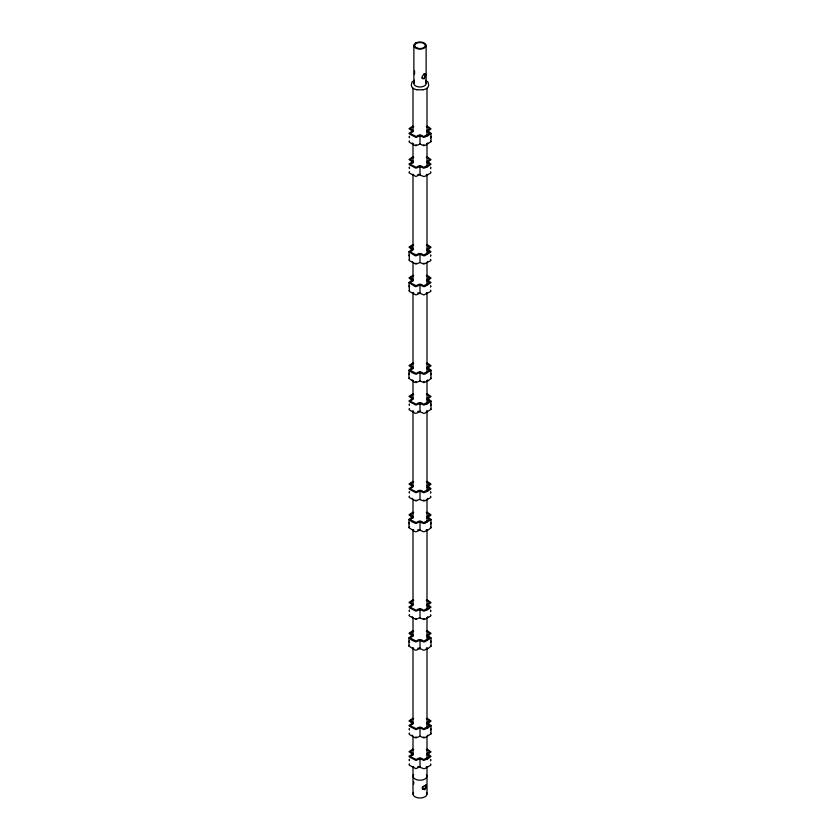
<?xml version="1.0" encoding="UTF-8"?>
<svg xmlns="http://www.w3.org/2000/svg" width="840" height="840" viewBox="0 0 840 840"><rect width="100%" height="100%" fill="white"/><g stroke="black" fill="none" stroke-linecap="round" stroke-linejoin="round"><path stroke-width="1.26" d="M413.711 781.778L413.711 784.014M414.561 70.823L414.561 74.004M412.923 126.073L408.996 128.72L411.81 130.651L411.695 131.523L408.965 133.266L409.447 134.001L415.947 137.413L420.011 135.776L423.832 137.424L428.043 135.723L431.004 133.392L428.18 131.05L431.036 128.835L427.119 126.073M412.923 156.87L408.996 159.506L411.81 161.448L411.695 162.309L408.965 164.062L409.447 164.787L415.947 168.2L420.011 166.572L423.832 168.221L428.043 166.52L431.004 164.189L428.18 161.847L431.036 159.632L427.119 156.87M412.923 244.514L408.996 247.149L411.82 249.501L408.965 251.706L409.447 260.726L415.947 264.138L420.011 262.51L423.832 264.149L430.49 260.841L431.004 260.127L430.458 259.413M412.923 275.31L408.996 277.945L411.82 280.287L408.965 282.502L409.447 291.522L415.947 294.935L420.011 293.296L423.832 294.945L430.49 291.637L431.004 290.923L430.458 290.209M408.965 251.706L414.697 255.549L415.947 255.853L420.011 254.216L423.832 255.864L425.093 255.581L431.004 251.832L428.18 249.491L431.036 247.275L427.119 244.514M408.965 282.502L414.697 286.346L415.947 286.639L420.011 285.012L423.832 286.661L425.093 286.377L431.004 282.629L428.18 280.287L431.036 278.072L427.119 275.31M412.923 362.954L408.996 365.589L411.82 367.931L408.965 370.146L408.965 378.441L414.697 382.284L415.947 382.578L420.011 380.94L423.832 382.589L428.043 380.887L431.004 378.567L431.004 370.272L428.18 367.931L431.036 365.715L427.119 362.954M412.923 393.75L408.996 396.385L411.81 398.328L411.695 399.189L408.965 400.943L409.447 401.667L415.947 405.08L420.011 403.452L423.832 405.09L428.043 403.389L431.004 401.069L428.18 398.727L431.036 396.512L427.119 393.75M412.923 481.394L408.996 484.029L411.81 485.971L411.695 486.832L408.965 488.586L409.447 489.31L415.947 492.723L420.011 491.096L423.832 492.733L428.043 491.032L431.004 488.712L428.18 486.37L431.036 484.155L427.119 481.394M412.923 512.18L408.996 514.826L411.82 517.167L408.965 519.383L408.965 527.667L414.697 531.51L415.947 531.815L420.011 530.177L423.832 531.825L428.043 530.124L431.004 527.793L431.004 519.509L428.18 517.156L431.036 514.952L427.119 512.19M412.923 599.833L408.996 602.469L411.81 604.412L411.695 605.273L408.965 607.026L409.447 607.75L415.947 611.163L420.011 609.536L423.832 611.174L428.043 609.473L431.004 607.152L428.18 604.811L431.036 602.595L427.119 599.833M412.923 630.62L408.996 633.266L411.82 635.607L408.965 637.823L408.965 646.107L414.697 649.95L415.947 650.244L420.011 648.617L423.832 650.265L428.043 648.564L431.004 646.233L431.004 637.949L428.18 635.597L431.036 633.392L427.119 630.63M412.923 718.263L408.996 720.909L411.81 722.851L411.695 723.712L408.965 725.466L409.447 726.191L415.947 729.603L420.011 727.965L423.832 729.614L428.043 727.913L431.004 725.592L428.18 723.24L431.036 721.035L427.119 718.274M412.923 749.06L408.996 751.706L411.81 753.638L411.695 754.509L408.965 756.252L409.447 756.987L415.947 760.4L420.011 758.762L423.832 760.41L428.043 758.709L431.004 756.378L428.18 754.037L431.036 751.832L427.119 749.06M422.352 786.744L422.331 788.991L424.956 789.695L426.29 787.416L426.29 785.179L423.801 785.977L422.625 788.34L422.951 789.348M409.511 136.29L408.996 137.004L409.542 137.718M409.511 167.076L408.996 167.8L409.542 168.515M431.004 133.392L431.004 141.687L425.093 145.435L423.832 145.719L420.011 144.071L415.947 145.698L414.697 145.404L409.447 142.285L408.965 141.561L409.553 140.858M409.511 254.72L408.996 255.444L409.542 256.158M409.511 285.516L408.996 286.241L409.542 286.955M409.511 373.159L408.996 373.884L409.542 374.598M431.004 370.272L425.093 374.02L423.832 374.304L419.307 372.666L415.947 374.283L411.915 372.582L408.965 370.146M409.511 403.956L408.996 404.681L409.542 405.384M431.004 401.069L431.004 409.353L425.093 413.102L423.832 413.385L420.011 411.737L415.947 413.375L414.697 413.07L409.447 409.962L408.965 409.227L409.553 408.534M409.511 491.6L408.996 492.324L409.542 493.028M409.511 522.396L408.996 523.11L409.542 523.824M431.004 519.509L425.093 523.257L423.832 523.53L419.307 521.892L415.947 523.519L411.915 521.808L408.965 519.383M409.511 610.04L408.996 610.764L409.542 611.468M409.511 640.836L408.996 641.55L409.542 642.264M431.004 637.949L425.093 641.697L423.832 641.97L419.307 640.332L415.947 641.96L411.915 640.248L408.965 637.823M409.511 728.48L408.996 729.194L409.542 729.908M409.511 759.276L408.996 759.99L409.542 760.704M431.004 725.592L431.004 733.876L425.093 737.625L423.832 737.909L420.011 736.26L415.947 737.898L414.697 737.594L409.447 734.486L408.965 733.75L409.553 733.047M412.997 617.673L412.997 636.017L410.267 638.085L416.378 641.162C418.11 638.999 421.669 639.135 423.444 641.162L429.702 638.19L427.151 636.521L427.004 635.155L429.733 633.119L426.31 631.082M430.447 137.834L431.036 137.13L430.553 136.405M409.553 171.654L408.965 172.358L409.447 173.082L415.947 176.495L419.307 174.867L423.832 176.505L425.093 176.232L430.49 173.197L431.004 172.484L430.458 171.77M430.447 168.63L431.036 167.927L430.553 167.202M408.965 260.001L409.553 259.298M430.447 256.274L431.036 255.57L430.553 254.846M408.965 290.798L409.553 290.094M430.447 287.07L431.036 286.367L430.553 285.631M408.965 378.441L409.553 377.738M430.447 374.714L431.036 374.01L430.553 373.275M430.447 405.5L431.036 404.806L430.553 404.072M409.553 496.178L408.965 496.881L409.447 497.606L415.947 501.018L419.307 499.391L423.832 501.029L425.093 500.756L430.49 497.721L431.004 496.997L430.458 496.293M430.447 493.154L431.036 492.45L430.553 491.715M408.965 527.667L409.553 526.964M430.447 523.94L431.036 523.236L430.553 522.512M409.553 614.607L408.965 615.311L409.447 616.046L415.947 619.458L419.307 617.831L423.832 619.469L425.093 619.185L430.49 616.161L431.004 615.437L430.458 614.733M430.447 611.583L431.036 610.88L430.553 610.155M408.965 646.107L409.553 645.404M430.447 642.38L431.036 641.676L430.553 640.952M430.447 730.023L431.036 729.32L430.553 728.595M409.553 763.844L408.965 764.547L409.447 765.272L415.947 768.684L419.307 767.067L423.832 768.705L425.093 768.422L430.49 765.387L431.004 764.673L430.458 763.959M430.447 760.82L431.036 760.116L430.553 759.392M427.256 143.546L427.833 142.989M427.256 261.986L427.833 261.429M427.256 380.425L427.833 379.869M427.256 498.855L427.833 498.309M427.256 617.295L427.833 616.739M427.256 735.735L427.833 735.178M414.519 81.921L414.33 82.089A6.132 3.539 0 0 0 415.663 85.953A6.132 3.539 0 0 0 422.352 86.72L424.337 85.953A6.132 3.539 0 0 0 425.67 82.089M413.711 774.49L413.532 774.638A7.003 4.043 0 0 0 420 780.234A7.003 4.043 0 0 0 426.468 774.638M417.711 174.594L418.404 174.269M417.711 293.034L418.404 292.709M417.711 411.474L418.404 411.138M417.711 529.914L418.404 529.578M417.711 648.354L418.404 648.018M417.711 766.784L418.404 766.458M414.456 80.241L411.968 82.11L411.306 85.218L411.968 87.139L413.847 88.767L417.007 89.985M422.993 89.985L426.153 88.767L428.032 87.139L428.694 85.218L428.032 82.11L425.544 80.241M413.721 126.546L410.298 128.468L412.85 130.137L412.997 131.502L410.267 133.539L416.378 136.605C418.11 134.453 421.669 134.589 423.444 136.616L429.702 133.644L427.151 131.975L427.004 130.609L429.733 128.573L426.31 126.536M413.721 157.332L410.298 159.254L412.85 160.934L412.997 162.298L410.267 164.335L416.378 167.402C418.11 165.249 421.669 165.386 423.444 167.412L429.702 164.441L427.151 162.771L427.004 161.396L429.733 159.359L426.31 157.332M426.279 174.657L427.256 174.342M413.721 244.986L410.298 246.897L412.85 248.577L412.997 249.942L410.267 251.979L416.378 255.045C418.11 252.893 421.669 253.029 423.444 255.055L429.702 252.084L427.151 250.415L427.004 249.039L429.733 247.002L426.31 244.976M413.721 275.772L410.298 277.694L412.85 279.363L412.997 280.739L410.267 282.776L416.378 285.842C418.11 283.689 421.669 283.826 423.444 285.852L429.702 282.881L427.151 281.211L427.004 279.836L429.733 277.798L426.31 275.762M426.279 293.087L427.256 292.772M413.721 363.416L410.298 365.337L412.85 367.017L412.997 368.382L410.267 370.419L416.378 373.485C418.11 371.332 421.669 371.469 423.444 373.495L429.702 370.524L427.151 368.855L427.004 367.479L429.733 365.442L426.31 363.416M413.721 394.212L410.298 396.133L412.85 397.803L412.997 399.179L410.267 401.216L416.378 404.281C418.11 402.119 421.669 402.266 423.444 404.281L429.702 401.32L427.151 399.651L427.004 398.276L429.733 396.239L426.31 394.202M426.279 411.526L427.256 411.212M413.721 481.856L410.298 483.777L412.85 485.447L412.997 486.822L410.267 488.859L416.378 491.925C418.11 489.773 421.669 489.909 423.444 491.935L429.702 488.964L427.151 487.294L427.004 485.919L429.733 483.882L426.31 481.845M413.721 512.652L410.298 514.573L412.85 516.243L412.997 517.619L410.267 519.656L416.378 522.721C418.11 520.558 421.669 520.706 423.444 522.721L429.702 519.76L427.151 518.081L427.004 516.716L429.733 514.678L426.31 512.642M426.279 529.966L427.256 529.652M413.721 600.296L410.298 602.217L412.85 603.887L412.997 605.262L410.267 607.299L416.378 610.365C418.11 608.202 421.669 608.349 423.444 610.365L429.702 607.404L427.151 605.724L427.004 604.359L429.733 602.322L426.31 600.285M413.721 631.092L410.298 633.014L412.85 634.683L412.997 636.048M426.279 648.407L427.256 648.091M413.721 718.736L410.298 720.657L412.85 722.327L412.997 723.702L410.267 725.739L416.378 728.805C418.11 726.642 421.669 726.789 423.444 728.805L429.702 725.844L427.151 724.164L427.004 722.799L429.733 720.762L426.31 718.725M413.721 749.532L410.298 751.453L412.85 753.123L412.997 754.488L410.267 756.525L416.378 759.591C418.11 757.439 421.669 757.575 423.444 759.601L429.702 756.63L427.151 754.961L427.004 753.596L429.733 751.558L426.31 749.522M426.279 766.847L427.256 766.532M423.728 73.867C426.216 72.66 424.945 77.637 423.728 78.372L422.069 78.351M423.181 789.485L425.114 788.372L425.67 784.823M415.506 144.953L416.378 144.9M415.506 263.382L416.378 263.34M415.506 381.822L416.378 381.78M415.506 500.262L416.378 500.22M415.506 618.702L416.378 618.65M415.506 737.142L416.378 737.09M411.82 131.061L412.997 131.05M427.004 131.05L428.18 131.05M411.82 161.847L412.997 161.847M427.004 161.847L428.18 161.847M411.82 249.501L412.997 249.491L412.997 174.888M427.004 249.491L428.18 249.491M411.82 280.287L412.997 280.287M427.004 280.287L428.18 280.287M411.82 367.931L412.997 367.931M427.004 367.931L428.18 367.931M411.82 398.727L412.997 398.727M427.004 398.727L428.18 398.727M411.82 486.37L412.997 486.37M427.004 486.37L428.18 486.37M411.82 517.167L412.997 517.167M427.004 517.167L428.18 517.156M411.82 604.811L412.997 604.811M427.004 604.811L428.18 604.811M411.82 635.607L412.997 635.607M427.004 635.607L428.18 635.597M411.82 723.25L412.997 723.25M427.004 723.25L428.18 723.24M411.82 754.047L412.997 754.037M427.004 754.037L428.18 754.037M423.444 144.91L424.305 144.963M423.444 263.34L424.305 263.403M423.444 381.78L424.305 381.843M423.444 500.22L424.305 500.283M423.444 618.66L424.305 618.723M423.444 737.1L424.305 737.163M412.734 174.332L413.69 174.657M412.734 292.772L413.69 293.097M412.734 411.212L413.69 411.537M412.734 529.652L413.69 529.977M412.734 648.081L413.69 648.417M412.734 766.521L413.69 766.857M412.188 142.978L412.734 143.535M412.188 261.408L412.734 261.975M412.188 379.848L412.734 380.415M412.188 498.288L412.734 498.855M412.188 616.728L412.734 617.295M412.188 735.168L412.734 735.725M430.458 140.973L431.004 141.687M430.458 377.853L431.004 378.567M430.458 408.649L431.004 409.353M430.458 527.079L431.004 527.793M430.458 645.519L431.004 646.233M430.458 733.163L431.004 733.876M420 135.103L420.011 144.071M420 165.89L420.011 174.867L420 174.184M420 253.544L420.011 262.51M420 284.33L420.011 293.296L420 292.625M420 371.973L420.011 380.94M420 402.769L420.011 411.737L420 411.065M420 490.413L420.011 499.38M420 521.21L420.011 530.177L420 529.505M420 608.853L420.011 617.82M420 639.65L420.011 648.617L420 647.934M420 727.293L420.011 736.26M420 758.09L420.011 767.057L420 766.374M427.004 88.431L427.004 135.797M427.004 143.451L427.004 167.034M427.004 174.888L427.004 254.226M427.004 262.668L427.004 285.022M427.004 292.793L427.004 372.708M427.004 380.562L427.004 404.145M427.004 410.697L427.004 491.106M427.004 499.779L427.004 522.049M427.004 529.904L427.004 609.819M427.004 617.673L427.004 640.343M427.004 647.808L427.004 727.986M427.004 736.89L427.004 759.161M427.004 767.014L427.004 793.957M426.132 45.538L426.132 83.444M413.868 45.538L413.868 83.444M412.997 88.431L412.997 131.66M412.997 143.451L412.997 163.107M412.997 262.668L412.997 281.001M412.997 292.793L412.997 368.77M412.997 380.562L412.997 398.906M412.997 410.697L412.997 486.675M412.997 499.779L412.997 518.112M412.997 529.904L412.997 604.579M412.997 647.808L412.997 723.786M412.997 736.89L412.997 755.234M412.997 767.014L412.997 793.957M426.468 792.404A7.003 4.043 0 0 1 424.956 796.814L422.678 797.696A7.003 4.043 0 0 1 415.044 796.814A7.003 4.043 0 0 1 413.532 792.404M422.678 89.544A7.003 4.043 0 0 1 417.322 89.544M425.765 75.044L424.337 78.719L422.688 78.698L421.869 77.301L422.688 75.516L425.439 73.93L425.765 75.044M415.663 43.04L414.33 44.184A6.132 3.539 0 0 0 415.663 48.048A6.132 3.539 0 0 0 422.352 48.815L424.337 48.048A6.132 3.539 0 0 0 424.337 43.04A6.132 3.539 0 0 0 415.663 43.04M417.365 48.174A5.261 3.045 0 0 0 425.261 45.538A5.261 3.045 0 0 0 417.365 42.913A5.261 3.045 0 0 0 417.365 48.174"/></g></svg>
